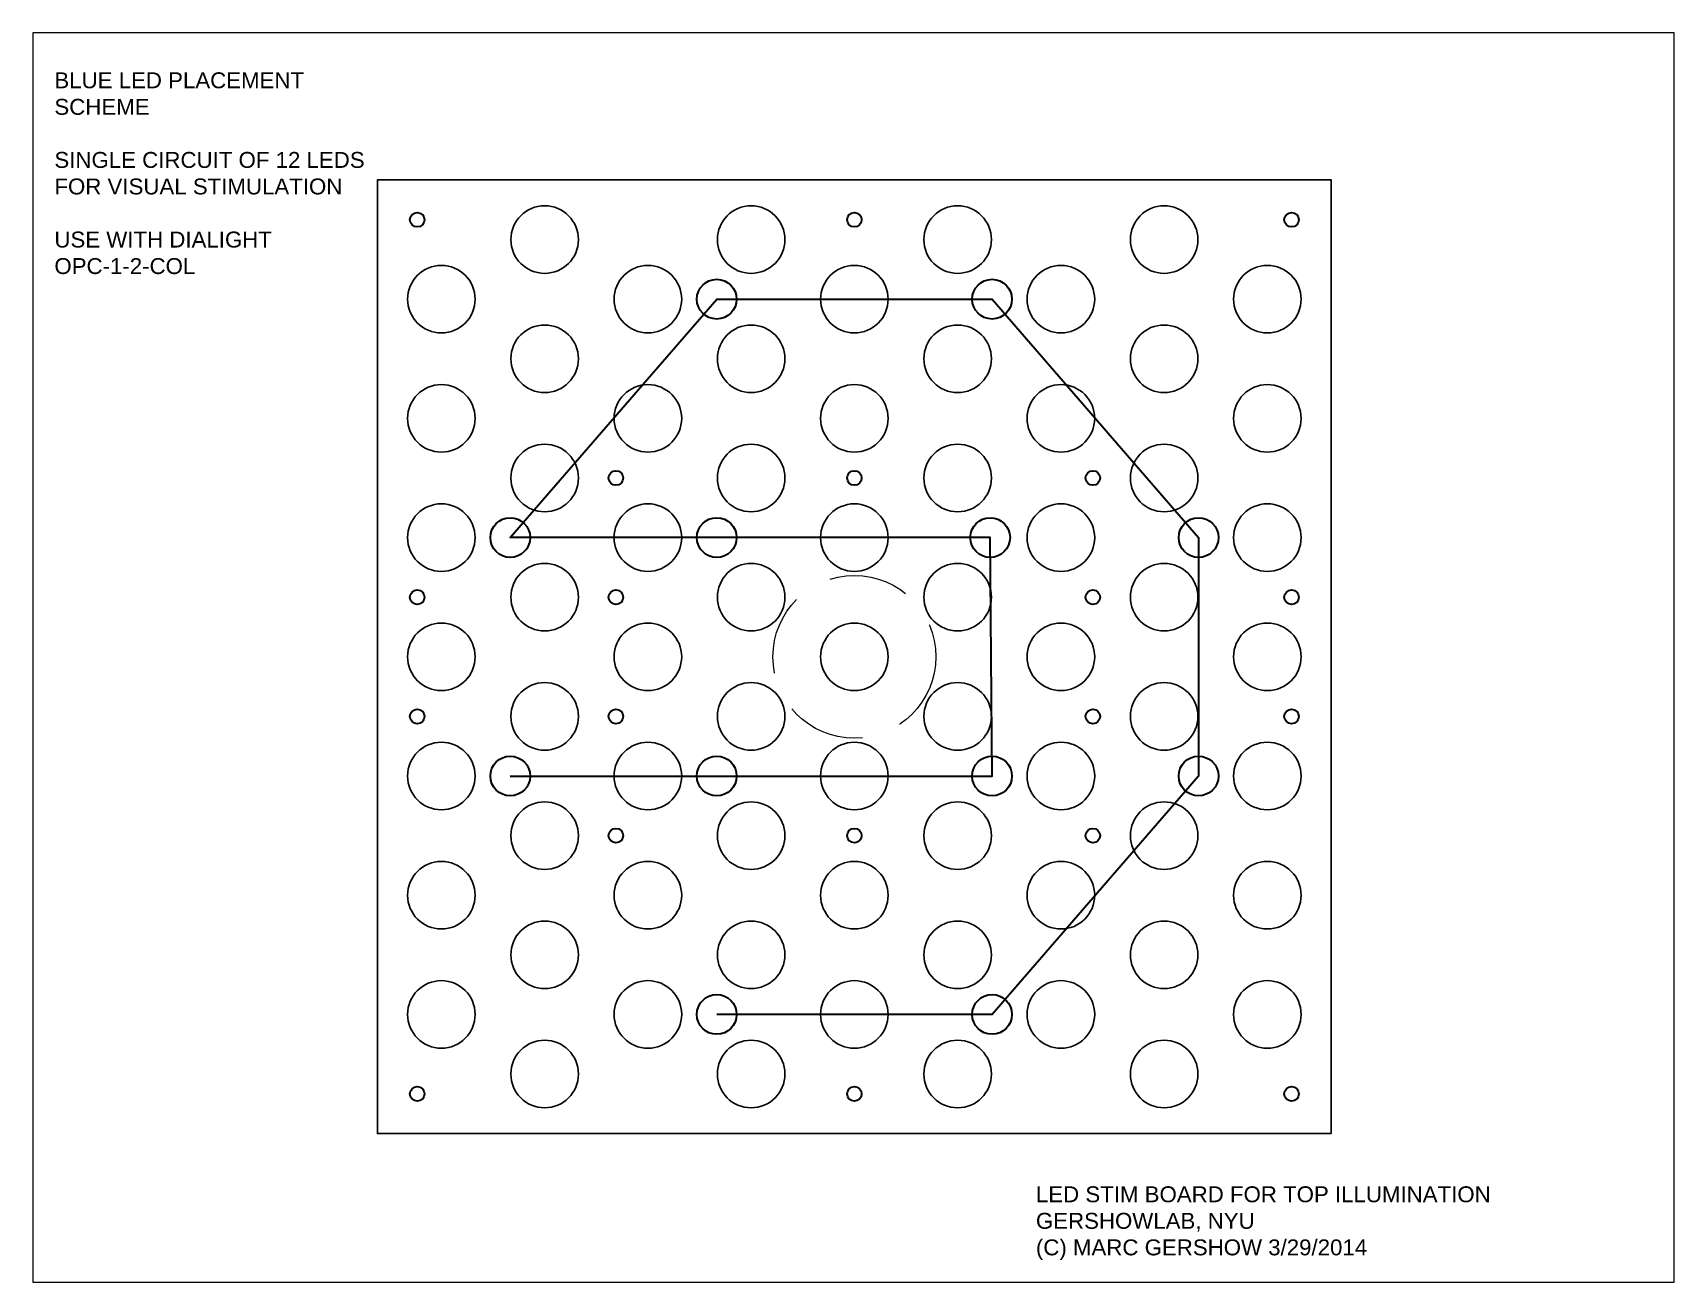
# Paper-space layout 'BLUE LEDS' of a CAD drawing. Header units: inches. Extents: x 0.1 to 10.4, y 0.1 to 7.9.
# The model-space entities are those that its viewports show. They can reach past a viewport. Long polylines and large blocks are cut down to what shows.
import ezdxf

# ---------------------------------------------------------------- set-up
doc = ezdxf.new("R2010")
doc.units = ezdxf.units.IN
doc.header["$MEASUREMENT"] = 0
doc.linetypes.add('HIDDEN', pattern=[0.375, 0.25, -0.125])
doc.layers.add('AM_VIEWS', color=1, linetype='Continuous', lineweight=15, plot=False)
for name, color, linetype, lineweight in [('blue leds', 5, 'Continuous', 30), ('central cutout 52 mm', 1, 'HIDDEN', 15), ('mounting screws', 2, 'Continuous', 30)]:
    doc.layers.add(name, color=color, linetype=linetype, lineweight=lineweight)
doc.styles.get("Standard").update_dxf_attribs({"font": 'arial.ttf'})

msp = doc.modelspace()

# ---------------------------------------------------------------- linework, layer by layer
msp.add_lwpolyline([(6, -6), (6, 6), (-6, 6), (-6, -6)], close=True)
for centre in [(-3.897, 5.25), (-1.299, 5.25), (1.299, 5.25), (3.897, 5.25), (-5.196, 4.5), (-2.598, 4.5), (0, 4.5), (2.598, 4.5), (5.196, 4.5), (-3.897, 3.75), (-1.299, 3.75), (1.299, 3.75), (3.897, 3.75), (-5.196, 3), (-2.598, 3), (0, 3), (2.598, 3), (5.196, 3), (-3.897, 2.25), (-1.299, 2.25), (1.299, 2.25), (3.897, 2.25), (-5.196, 1.5), (-2.598, 1.5), (0, 1.5), (2.598, 1.5), (5.196, 1.5), (-3.897, 0.75), (-1.299, 0.75), (1.299, 0.75), (3.897, 0.75), (-5.196, 0), (-5.196, 0), (-2.598, 0), (-2.598, 0), (0, 0), (0, 0), (2.598, 0), (2.598, 0), (5.196, 0), (5.196, 0), (-3.897, -0.75), (-1.299, -0.75), (1.299, -0.75), (3.897, -0.75), (-5.196, -1.5), (-2.598, -1.5), (0, -1.5), (2.598, -1.5), (5.196, -1.5), (-3.897, -2.25), (-1.299, -2.25), (1.299, -2.25), (3.897, -2.25), (-5.196, -3), (-2.598, -3), (0, -3), (2.598, -3), (5.196, -3), (-3.897, -3.75), (-1.299, -3.75), (1.299, -3.75), (3.897, -3.75), (-5.196, -4.5), (-2.598, -4.5), (0, -4.5), (2.598, -4.5), (5.196, -4.5), (-3.897, -5.25), (-1.299, -5.25), (1.299, -5.25), (3.897, -5.25)]:
    msp.add_circle(centre, 0.425)
at = {"layer": 'blue leds'}
msp.add_lwpolyline([(-4.33, -1.5), (-1.732, -1.5), (1.732, -1.5), (1.708, 1.5), (-1.732, 1.5), (-4.33, 1.5), (-1.732, 4.5), (1.732, 4.5), (4.33, 1.5), (4.33, -1.5), (1.732, -4.5), (-1.732, -4.5)], dxfattribs=at)
for centre in [(-1.732, 4.5), (1.732, 4.5), (-4.33, 1.5), (-1.732, 1.5), (1.708, 1.5), (4.33, 1.5), (-4.33, -1.5), (-1.732, -1.5), (1.732, -1.5), (4.33, -1.5), (-1.732, -4.5), (1.732, -4.5)]:
    msp.add_circle(centre, 0.25, dxfattribs=at)
at = {"layer": 'central cutout 52 mm'}
msp.add_circle((0, 0), 1.024, dxfattribs=at)
at = {"layer": 'mounting screws'}
for centre in [(-5.5, 5.5), (0, 5.5), (5.5, 5.5), (-3, 2.25), (0, 2.25), (3, 2.25), (-5.5, 0.75), (-3, 0.75), (3, 0.75), (5.5, 0.75), (-5.5, -0.75), (-3, -0.75), (3, -0.75), (5.5, -0.75), (-3, -2.25), (0, -2.25), (3, -2.25), (-5.5, -5.5), (0, -5.5), (5.5, -5.5)]:
    msp.add_circle(centre, 0.0915, dxfattribs=at)

psp = doc.layouts.new('BLUE LEDS')

# ---------------------------------------------------------------- texts
at = {"char_height": 0.1, "attachment_point": 1}
for s, width, insert in [('BLUE LED PLACEMENT SCHEME\\P\\PSINGLE CIRCUIT OF 12 LEDS FOR VISUAL STIMULATION\\P\\PUSE WITH DIALIGHT OPC-1-2-COL', 1.95795, (0.237, 7.67)), ('LED STIM BOARD FOR TOP ILLUMINATION\\PGERSHOWLAB, NYU\\P(C) MARC GERSHOW 3/29/2014', 7.91151, (6.401, 0.673))]:
    psp.add_mtext_dynamic_manual_height_columns(s, width=width, gutter_width=1, heights=[0], dxfattribs=dict(at, insert=insert))

# ---------------------------------------------------------------- viewports
at = {"layer": 'AM_VIEWS'}
psp.add_viewport(center=(5.255, 3.995), size=(10.308, 7.84726), view_center_point=(-0.012, -0.008), view_height=15.7206, dxfattribs=at)

doc.saveas('drawing.dxf')
